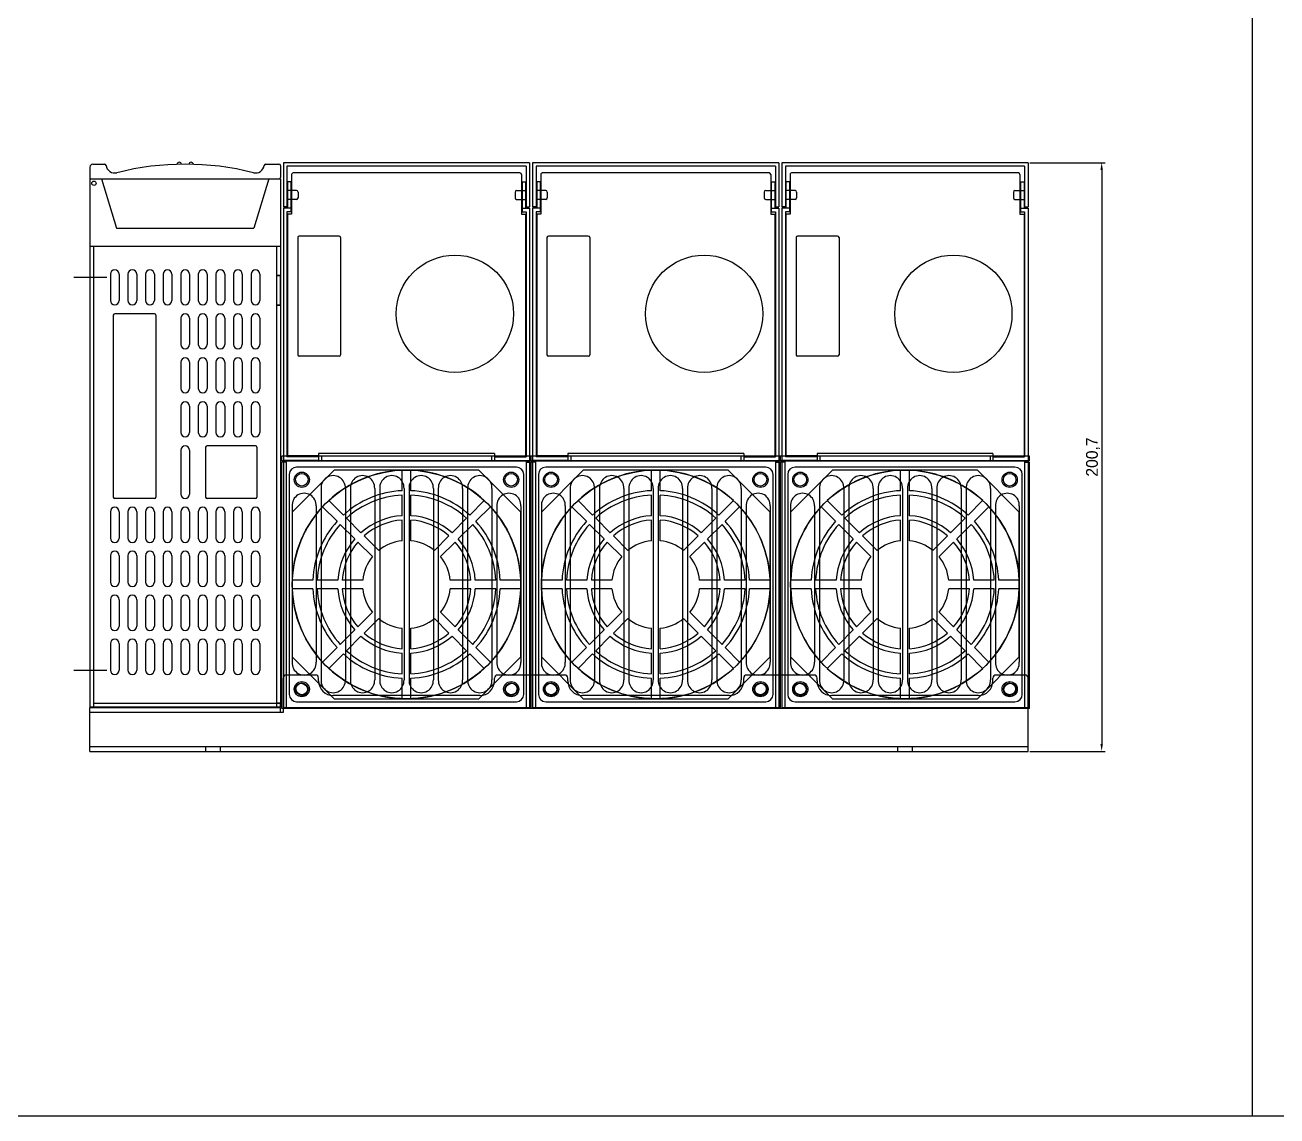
# Model space of a CAD drawing. Header units: millimetres. Extents: x 9994 to 11729, y -2993 to -1712.
# Drawn here: x 10878.4 to 11305.4, y -2993.1 to -2621.2 of the extents above; entities that cross this region are included whole.
import ezdxf

# ---------------------------------------------------------------- set-up
doc = ezdxf.new("R2010")
doc.units = ezdxf.units.MM
for name, color, linetype in [('CASE', 7, 'Continuous'), ('CASE BRACKET', 7, 'Continuous'), ('CASE COVER', 7, 'Continuous'), ('FAN', 7, 'Continuous'), ('PCB BASE', 7, 'Continuous'), ('PCB COVER', 7, 'Continuous'), ('방열판', 7, 'Continuous')]:
    doc.layers.add(name, color=color, linetype=linetype)
doc.dimstyles.get("Standard").update_dxf_attribs({"dimtxt": 4, "dimasz": 2, "dimexe": 0.4, "dimexo": 0.9, "dimgap": 0.9, "dimtad": 1, "dimdsep": 46, "dimtxsty": 'Standard', "dimcen": 0.09, "dimclrd": 6, "dimclre": 6, "dimclrt": 4, "dimadec": 0, "dimazin": 2, "dimtfac": 1, "dimtofl": 0, "dimtmove": 0, "dimatfit": 3, "dimfxl": 1, "dimtolj": 1, "dimtzin": 0, "dimarcsym": 0})

# ---------------------------------------------------------------- blocks, each defined once
blk = doc.blocks.new('*D463')
at = {"color": 6, "lineweight": -2, "transparency": 16777216}
for p, q in [((11221.11, -2668.13), (11246.82, -2668.13)), ((11245.57, -2670.63), (11245.57, -2866.33)), ((11221.11, -2868.83), (11246.82, -2868.83))]:
    blk.add_line(p, q, dxfattribs=at)
at = {"color": 6, "transparency": 16777216}
for points in [[(11245.16, -2670.63), (11245.99, -2670.63), (11245.57, -2668.13)], [(11245.16, -2866.33), (11245.99, -2866.33), (11245.57, -2868.83)]]:
    blk.add_solid(points, dxfattribs=at)
at = {"layer": 'Defpoints', "color": 0, "transparency": 16777216}
for p in [(11220.49, -2668.13), (11220.49, -2868.83), (11245.57, -2868.83)]:
    blk.add_point(p, dxfattribs=at)
at = {"color": 1, "transparency": 16777216, "insert": (11242.62, -2768.48), "char_height": 4, "attachment_point": 5, "rotation": 90}
blk.add_mtext('200,7', dxfattribs=at)

msp = doc.modelspace()

# ---------------------------------------------------------------- linework, layer by layer
for p, q in [((11296.85, -1907.151), (11296.85, -2993.143)), ((9994.37, -2993.143), (11728.716, -2993.143))]:
    msp.add_line(p, q)
at = {"layer": 'CASE'}
for p, q in [((10969.289, -2672.129), (10969.289, -2685.629)), ((11047.189, -2671.629), (10969.789, -2671.629)), ((11047.689, -2672.129), (11047.689, -2685.629)), ((11054.289, -2672.129), (11054.289, -2685.629)), ((11132.189, -2671.629), (11054.789, -2671.629)), ((11132.689, -2672.129), (11132.689, -2685.629)), ((11139.289, -2672.129), (11139.289, -2685.629)), ((11217.189, -2671.629), (11139.789, -2671.629)), ((11217.689, -2672.129), (11217.689, -2685.629)), ((10969.089, -2674.629), (10967.889, -2674.629)), ((10967.889, -2674.629), (10967.889, -2683.629)), ((10969.089, -2674.629), (10969.089, -2684.829)), ((11047.889, -2674.629), (11049.089, -2674.629)), ((11047.889, -2674.629), (11047.889, -2684.829)), ((11049.089, -2674.629), (11049.089, -2683.629)), ((11054.089, -2674.629), (11052.889, -2674.629)), ((11052.889, -2674.629), (11052.889, -2683.629)), ((11054.089, -2674.629), (11054.089, -2684.829)), ((11132.889, -2674.629), (11134.089, -2674.629)), ((11132.889, -2674.629), (11132.889, -2684.829)), ((11134.089, -2674.629), (11134.089, -2683.629)), ((11139.089, -2674.629), (11137.889, -2674.629)), ((11137.889, -2674.629), (11137.889, -2683.629)), ((11139.089, -2674.629), (11139.089, -2684.829)), ((11217.889, -2674.629), (11219.089, -2674.629)), ((11217.889, -2674.629), (11217.889, -2684.829)), ((11219.089, -2674.629), (11219.089, -2683.629)), ((10966.489, -2683.629), (10966.489, -2769.629)), ((10967.889, -2683.629), (10966.489, -2683.629)), ((10967.689, -2684.829), (10967.689, -2768.429)), ((10969.089, -2684.829), (10967.689, -2684.829)), ((10969.089, -2683.629), (10967.889, -2683.629)), ((11047.889, -2683.629), (11049.089, -2683.629)), ((11047.889, -2684.829), (11049.289, -2684.829)), ((11049.089, -2683.629), (11050.489, -2683.629)), ((11049.289, -2684.829), (11049.289, -2768.429)), ((11050.489, -2683.629), (11050.489, -2769.629)), ((11051.489, -2683.629), (11051.489, -2769.629)), ((11052.889, -2683.629), (11051.489, -2683.629)), ((11052.689, -2684.829), (11052.689, -2768.429)), ((11054.089, -2684.829), (11052.689, -2684.829)), ((11054.089, -2683.629), (11052.889, -2683.629)), ((11132.889, -2683.629), (11134.089, -2683.629)), ((11132.889, -2684.829), (11134.289, -2684.829)), ((11134.089, -2683.629), (11135.489, -2683.629)), ((11134.289, -2684.829), (11134.289, -2768.429)), ((11135.489, -2683.629), (11135.489, -2769.629)), ((11136.489, -2683.629), (11136.489, -2769.629)), ((11137.889, -2683.629), (11136.489, -2683.629)), ((11137.689, -2684.829), (11137.689, -2768.429)), ((11139.089, -2684.829), (11137.689, -2684.829)), ((11139.089, -2683.629), (11137.889, -2683.629)), ((11217.889, -2683.629), (11219.089, -2683.629)), ((11217.889, -2684.829), (11219.289, -2684.829)), ((11219.089, -2683.629), (11220.489, -2683.629)), ((11219.289, -2684.829), (11219.289, -2768.429)), ((11220.489, -2683.629), (11220.489, -2769.629)), ((10967.889, -2685.629), (10967.889, -2768.129)), ((10969.289, -2685.629), (10967.889, -2685.629)), ((11047.689, -2685.629), (11049.089, -2685.629)), ((11049.089, -2685.629), (11049.089, -2768.129)), ((11052.889, -2685.629), (11052.889, -2768.129)), ((11054.289, -2685.629), (11052.889, -2685.629)), ((11132.689, -2685.629), (11134.089, -2685.629)), ((11134.089, -2685.629), (11134.089, -2768.129)), ((11137.889, -2685.629), (11137.889, -2768.129)), ((11139.289, -2685.629), (11137.889, -2685.629)), ((11217.689, -2685.629), (11219.089, -2685.629)), ((11219.089, -2685.629), (11219.089, -2768.129)), ((10971.389, -2693.632), (10971.389, -2733.632)), ((10985.389, -2693.132), (10971.889, -2693.132)), ((10985.989, -2693.632), (10985.989, -2733.632)), ((11056.389, -2693.632), (11056.389, -2733.632)), ((11070.389, -2693.132), (11056.889, -2693.132)), ((11070.989, -2693.632), (11070.989, -2733.632)), ((11141.389, -2693.632), (11141.389, -2733.632)), ((11155.389, -2693.132), (11141.889, -2693.132)), ((11155.989, -2693.632), (11155.989, -2733.632)), ((10900.489, -2696.629), (10900.489, -2853.629)), ((10900.489, -2696.629), (10927.489, -2696.629)), ((10901.689, -2696.629), (10901.689, -2853.629)), ((10938.489, -2696.629), (10965.489, -2696.629)), ((10964.189, -2696.629), (10964.189, -2706.629)), ((10964.289, -2706.629), (10964.289, -2696.629)), ((10965.489, -2696.629), (10965.489, -2853.629)), ((10907.486, -2706.127), (10907.486, -2715.127)), ((10910.486, -2706.127), (10910.486, -2715.127)), ((10913.486, -2706.127), (10913.486, -2715.127)), ((10916.486, -2706.127), (10916.486, -2715.127)), ((10919.486, -2706.127), (10919.486, -2715.127)), ((10922.486, -2706.127), (10922.486, -2715.127)), ((10925.486, -2706.127), (10925.486, -2715.127)), ((10928.486, -2706.127), (10928.486, -2715.127)), ((10931.486, -2706.127), (10931.486, -2715.127)), ((10934.486, -2706.127), (10934.486, -2715.127)), ((10937.486, -2706.127), (10937.486, -2715.127)), ((10940.486, -2706.127), (10940.486, -2715.127)), ((10943.486, -2706.127), (10943.486, -2715.127)), ((10946.486, -2706.127), (10946.486, -2715.127)), ((10949.486, -2706.127), (10949.486, -2715.127)), ((10952.486, -2706.127), (10952.486, -2715.127)), ((10955.486, -2706.127), (10955.486, -2715.127)), ((10958.486, -2706.127), (10958.486, -2715.127)), ((10964.189, -2706.629), (10965.389, -2706.629)), ((10964.289, -2706.529), (10965.489, -2706.529)), ((10964.289, -2716.629), (10964.289, -2706.629)), ((10965.389, -2706.629), (10965.389, -2716.629)), ((10894.983, -2707.129), (10906.235, -2707.129)), ((10922.489, -2719.629), (10908.989, -2719.629)), ((10964.189, -2716.629), (10965.389, -2716.629)), ((10964.189, -2716.629), (10964.189, -2853.629)), ((10964.289, -2853.629), (10964.289, -2716.629)), ((10964.289, -2716.729), (10965.489, -2716.729)), ((10908.489, -2720.129), (10908.489, -2782.129)), ((10922.989, -2720.129), (10922.989, -2782.129)), ((10931.486, -2721.127), (10931.486, -2730.127)), ((10934.486, -2721.127), (10934.486, -2730.127)), ((10937.486, -2721.127), (10937.486, -2730.127)), ((10940.486, -2721.127), (10940.486, -2730.127)), ((10943.486, -2721.127), (10943.486, -2730.127)), ((10946.486, -2721.127), (10946.486, -2730.127)), ((10949.486, -2721.127), (10949.486, -2730.127)), ((10952.486, -2721.127), (10952.486, -2730.127)), ((10955.486, -2721.127), (10955.486, -2730.127)), ((10958.486, -2721.127), (10958.486, -2730.127)), ((10931.486, -2736.127), (10931.486, -2745.127)), ((10934.486, -2736.127), (10934.486, -2745.127)), ((10937.486, -2736.127), (10937.486, -2745.127)), ((10940.486, -2736.127), (10940.486, -2745.127)), ((10943.486, -2736.127), (10943.486, -2745.127)), ((10946.486, -2736.127), (10946.486, -2745.127)), ((10949.486, -2736.127), (10949.486, -2745.127)), ((10952.486, -2736.127), (10952.486, -2745.127)), ((10955.486, -2736.127), (10955.486, -2745.127)), ((10958.486, -2736.127), (10958.486, -2745.127)), ((10985.389, -2734.132), (10971.889, -2734.132)), ((11070.389, -2734.132), (11056.889, -2734.132)), ((11155.389, -2734.132), (11141.889, -2734.132)), ((10931.486, -2751.127), (10931.486, -2760.127)), ((10934.486, -2751.127), (10934.486, -2760.127)), ((10937.486, -2751.127), (10937.486, -2760.127)), ((10940.486, -2751.127), (10940.486, -2760.127)), ((10943.486, -2751.127), (10943.486, -2760.127)), ((10946.486, -2751.127), (10946.486, -2760.127)), ((10949.486, -2751.127), (10949.486, -2760.127)), ((10952.486, -2751.127), (10952.486, -2760.127)), ((10955.486, -2751.127), (10955.486, -2760.127)), ((10958.486, -2751.127), (10958.486, -2760.127)), ((10931.486, -2766.127), (10931.486, -2781.129)), ((10934.486, -2766.127), (10934.486, -2781.129)), ((10939.989, -2765.129), (10939.989, -2782.129)), ((10956.989, -2764.629), (10940.489, -2764.629)), ((10957.489, -2765.129), (10957.489, -2782.129)), ((10978.489, -2769.629), (10966.489, -2769.629)), ((10978.489, -2768.429), (10967.689, -2768.429)), ((10978.489, -2768.129), (10967.889, -2768.129)), ((11038.489, -2767.329), (10978.489, -2767.329)), ((10978.489, -2767.329), (10978.489, -2768.129)), ((10978.489, -2768.429), (10978.489, -2769.629)), ((11038.489, -2767.329), (11038.489, -2768.129)), ((11038.489, -2768.129), (11049.089, -2768.129)), ((11038.489, -2768.429), (11049.289, -2768.429)), ((11038.489, -2768.429), (11038.489, -2769.629)), ((11038.489, -2769.629), (11050.489, -2769.629)), ((11063.489, -2769.629), (11051.489, -2769.629)), ((11063.489, -2768.429), (11052.689, -2768.429)), ((11063.489, -2768.129), (11052.889, -2768.129)), ((11123.489, -2767.329), (11063.489, -2767.329)), ((11063.489, -2767.329), (11063.489, -2768.129)), ((11063.489, -2768.429), (11063.489, -2769.629)), ((11123.489, -2767.329), (11123.489, -2768.129)), ((11123.489, -2768.129), (11134.089, -2768.129)), ((11123.489, -2768.429), (11134.289, -2768.429)), ((11123.489, -2768.429), (11123.489, -2769.629)), ((11123.489, -2769.629), (11135.489, -2769.629)), ((11148.489, -2769.629), (11136.489, -2769.629)), ((11148.489, -2768.429), (11137.689, -2768.429)), ((11148.489, -2768.129), (11137.889, -2768.129)), ((11208.489, -2767.329), (11148.489, -2767.329)), ((11148.489, -2767.329), (11148.489, -2768.129)), ((11148.489, -2768.429), (11148.489, -2769.629)), ((11208.489, -2767.329), (11208.489, -2768.129)), ((11208.489, -2768.129), (11219.089, -2768.129)), ((11208.489, -2768.429), (11219.289, -2768.429)), ((11208.489, -2768.429), (11208.489, -2769.629)), ((11208.489, -2769.629), (11220.489, -2769.629)), ((10922.489, -2782.629), (10908.989, -2782.629)), ((10956.989, -2782.629), (10940.489, -2782.629)), ((10907.486, -2787.127), (10907.486, -2796.127)), ((10910.486, -2787.127), (10910.486, -2796.127)), ((10913.486, -2787.127), (10913.486, -2796.127)), ((10916.486, -2787.127), (10916.486, -2796.127)), ((10919.486, -2787.127), (10919.486, -2796.127)), ((10922.486, -2787.127), (10922.486, -2796.127)), ((10925.486, -2787.127), (10925.486, -2796.127)), ((10928.486, -2787.127), (10928.486, -2796.127)), ((10931.486, -2787.127), (10931.486, -2796.127)), ((10934.486, -2787.127), (10934.486, -2796.127)), ((10937.486, -2787.127), (10937.486, -2796.127)), ((10940.486, -2787.127), (10940.486, -2796.127)), ((10943.486, -2787.127), (10943.486, -2796.127)), ((10946.486, -2787.127), (10946.486, -2796.127)), ((10949.486, -2787.127), (10949.486, -2796.127)), ((10952.486, -2787.127), (10952.486, -2796.127)), ((10955.486, -2787.127), (10955.486, -2796.127)), ((10958.486, -2787.127), (10958.486, -2796.127)), ((10907.486, -2802.127), (10907.486, -2811.127)), ((10910.486, -2802.127), (10910.486, -2811.127)), ((10913.486, -2802.127), (10913.486, -2811.127)), ((10916.486, -2802.127), (10916.486, -2811.127)), ((10919.486, -2802.127), (10919.486, -2811.127)), ((10922.486, -2802.127), (10922.486, -2811.127)), ((10925.486, -2802.127), (10925.486, -2811.127)), ((10928.486, -2802.127), (10928.486, -2811.127)), ((10931.486, -2802.127), (10931.486, -2811.127)), ((10934.486, -2802.127), (10934.486, -2811.127)), ((10937.486, -2802.127), (10937.486, -2811.127)), ((10940.486, -2802.127), (10940.486, -2811.127)), ((10943.486, -2802.127), (10943.486, -2811.127)), ((10946.486, -2802.127), (10946.486, -2811.127)), ((10949.486, -2802.127), (10949.486, -2811.127)), ((10952.486, -2802.127), (10952.486, -2811.127)), ((10955.486, -2802.127), (10955.486, -2811.127)), ((10958.486, -2802.127), (10958.486, -2811.127)), ((10907.486, -2817.127), (10907.486, -2826.127)), ((10910.486, -2817.127), (10910.486, -2826.127)), ((10913.486, -2817.127), (10913.486, -2826.127)), ((10916.486, -2817.127), (10916.486, -2826.127)), ((10919.486, -2817.127), (10919.486, -2826.127)), ((10922.486, -2817.127), (10922.486, -2826.127)), ((10925.486, -2817.127), (10925.486, -2826.127)), ((10928.486, -2817.127), (10928.486, -2826.127)), ((10931.486, -2817.127), (10931.486, -2826.127)), ((10934.486, -2817.127), (10934.486, -2826.127)), ((10937.486, -2817.127), (10937.486, -2826.127)), ((10940.486, -2817.127), (10940.486, -2826.127)), ((10943.486, -2817.127), (10943.486, -2826.127)), ((10946.486, -2817.127), (10946.486, -2826.127)), ((10949.486, -2817.127), (10949.486, -2826.127)), ((10952.486, -2817.127), (10952.486, -2826.127)), ((10955.486, -2817.127), (10955.486, -2826.127)), ((10958.486, -2817.127), (10958.486, -2826.127)), ((10907.486, -2832.127), (10907.486, -2841.127)), ((10910.486, -2832.127), (10910.486, -2841.127)), ((10913.486, -2832.127), (10913.486, -2841.127)), ((10916.486, -2832.127), (10916.486, -2841.127)), ((10919.486, -2832.127), (10919.486, -2841.127)), ((10922.486, -2832.127), (10922.486, -2841.127)), ((10925.486, -2832.127), (10925.486, -2841.127)), ((10928.486, -2832.127), (10928.486, -2841.127)), ((10931.486, -2832.127), (10931.486, -2841.127)), ((10934.486, -2832.127), (10934.486, -2841.127)), ((10937.486, -2832.127), (10937.486, -2841.127)), ((10940.486, -2832.127), (10940.486, -2841.127)), ((10943.486, -2832.127), (10943.486, -2841.127)), ((10946.486, -2832.127), (10946.486, -2841.127)), ((10949.486, -2832.127), (10949.486, -2841.127)), ((10952.486, -2832.127), (10952.486, -2841.127)), ((10955.486, -2832.127), (10955.486, -2841.127)), ((10958.486, -2832.127), (10958.486, -2841.127)), ((10894.983, -2841.129), (10906.235, -2841.129)), ((10900.489, -2853.629), (10965.489, -2853.629)), ((10901.689, -2852.429), (10965.389, -2852.429)), ((10964.289, -2852.329), (10965.489, -2852.329)), ((10965.389, -2852.429), (10965.389, -2853.629))]:
    msp.add_line(p, q, dxfattribs=at)
at = {"layer": 'CASE', "color": 5}
for p, q in [((10965.989, -2769.829), (10965.989, -2768.229)), ((11050.989, -2768.229), (10965.989, -2768.229)), ((11050.989, -2769.829), (10965.989, -2769.829)), ((10965.989, -2854.229), (10965.989, -2770.229)), ((10967.589, -2770.229), (10965.989, -2770.229)), ((10967.589, -2854.229), (10967.589, -2769.829)), ((10979.489, -2768.229), (10979.489, -2769.829)), ((11037.489, -2768.229), (11037.489, -2769.829)), ((11049.389, -2854.229), (11049.389, -2769.829)), ((11049.389, -2770.229), (11050.989, -2770.229)), ((11050.989, -2769.829), (11050.989, -2768.229)), ((11050.989, -2769.829), (11050.989, -2768.229)), ((11135.989, -2768.229), (11050.989, -2768.229)), ((11135.989, -2769.829), (11050.989, -2769.829)), ((11050.989, -2854.229), (11050.989, -2770.229)), ((11050.989, -2854.229), (11050.989, -2770.229)), ((11052.589, -2770.229), (11050.989, -2770.229)), ((11052.589, -2854.229), (11052.589, -2769.829)), ((11064.489, -2768.229), (11064.489, -2769.829)), ((11122.489, -2768.229), (11122.489, -2769.829)), ((11134.389, -2854.229), (11134.389, -2769.829)), ((11134.389, -2770.229), (11135.989, -2770.229)), ((11135.989, -2769.829), (11135.989, -2768.229)), ((11135.989, -2769.829), (11135.989, -2768.229)), ((11220.989, -2768.229), (11135.989, -2768.229)), ((11220.989, -2769.829), (11135.989, -2769.829)), ((11135.989, -2854.229), (11135.989, -2770.229)), ((11135.989, -2854.229), (11135.989, -2770.229)), ((11137.589, -2770.229), (11135.989, -2770.229)), ((11137.589, -2854.229), (11137.589, -2769.829)), ((11149.489, -2768.229), (11149.489, -2769.829)), ((11207.489, -2768.229), (11207.489, -2769.829)), ((11219.389, -2854.229), (11219.389, -2769.829)), ((11219.389, -2770.229), (11220.989, -2770.229)), ((11220.989, -2769.829), (11220.989, -2768.229)), ((11220.989, -2854.229), (11220.989, -2770.229)), ((11006.989, -2779.965), (11006.989, -2772.958)), ((11009.989, -2779.965), (11009.989, -2772.958)), ((11091.989, -2779.965), (11091.989, -2772.958)), ((11094.989, -2779.965), (11094.989, -2772.958)), ((11176.989, -2779.965), (11176.989, -2772.958)), ((11179.989, -2779.965), (11179.989, -2772.958)), ((10986.947, -2788.266), (10981.993, -2783.312)), ((11006.989, -2788.477), (11006.989, -2781.466)), ((11009.989, -2788.477), (11009.989, -2781.466)), ((11034.985, -2783.312), (11030.031, -2788.266)), ((11071.947, -2788.266), (11066.993, -2783.312)), ((11091.989, -2788.477), (11091.989, -2781.466)), ((11094.989, -2788.477), (11094.989, -2781.466)), ((11119.985, -2783.312), (11115.031, -2788.266)), ((11156.947, -2788.266), (11151.993, -2783.312)), ((11176.989, -2788.477), (11176.989, -2781.466)), ((11179.989, -2788.477), (11179.989, -2781.466)), ((11204.985, -2783.312), (11200.031, -2788.266)), ((10984.826, -2790.388), (10979.871, -2785.433)), ((11037.106, -2785.433), (11032.152, -2790.388)), ((11069.826, -2790.388), (11064.871, -2785.433)), ((11122.106, -2785.433), (11117.152, -2790.388)), ((11154.826, -2790.388), (11149.871, -2785.433)), ((11207.106, -2785.433), (11202.152, -2790.388)), ((10990.845, -2796.407), (10985.887, -2791.45)), ((10992.966, -2794.286), (10988.009, -2789.328)), ((11006.989, -2797.005), (11006.989, -2789.981)), ((11009.989, -2797.005), (11009.989, -2789.981)), ((11028.969, -2789.328), (11024.011, -2794.286)), ((11031.09, -2791.45), (11026.133, -2796.407)), ((11075.845, -2796.407), (11070.887, -2791.45)), ((11077.966, -2794.286), (11073.009, -2789.328)), ((11091.989, -2797.005), (11091.989, -2789.981)), ((11094.989, -2797.005), (11094.989, -2789.981)), ((11113.969, -2789.328), (11109.011, -2794.286)), ((11116.09, -2791.45), (11111.133, -2796.407)), ((11160.845, -2796.407), (11155.887, -2791.45)), ((11162.966, -2794.286), (11158.009, -2789.328)), ((11176.989, -2797.005), (11176.989, -2789.981)), ((11179.989, -2797.005), (11179.989, -2789.981)), ((11198.969, -2789.328), (11194.011, -2794.286)), ((11201.09, -2791.45), (11196.133, -2796.407)), ((10998.996, -2800.315), (10994.029, -2795.349)), ((11022.948, -2795.349), (11017.982, -2800.315)), ((11083.996, -2800.315), (11079.029, -2795.349)), ((11107.948, -2795.349), (11102.982, -2800.315)), ((11168.996, -2800.315), (11164.029, -2795.349)), ((11192.948, -2795.349), (11187.982, -2800.315)), ((10996.875, -2802.437), (10991.908, -2797.47)), ((11025.07, -2797.47), (11020.103, -2802.437)), ((11081.875, -2802.437), (11076.908, -2797.47)), ((11110.07, -2797.47), (11105.103, -2802.437)), ((11166.875, -2802.437), (11161.908, -2797.47)), ((11195.07, -2797.47), (11190.103, -2802.437)), ((10976.524, -2810.43), (10969.518, -2810.43)), ((10976.524, -2813.43), (10969.518, -2813.43)), ((10985.037, -2810.43), (10978.026, -2810.43)), ((10985.037, -2813.43), (10978.026, -2813.43)), ((10993.564, -2810.43), (10986.54, -2810.43)), ((10993.564, -2813.43), (10986.54, -2813.43)), ((11030.438, -2810.43), (11023.414, -2810.43)), ((11030.438, -2813.43), (11023.414, -2813.43)), ((11038.952, -2810.43), (11031.941, -2810.43)), ((11038.952, -2813.43), (11031.941, -2813.43)), ((11047.46, -2810.43), (11040.454, -2810.43)), ((11047.46, -2813.43), (11040.454, -2813.43)), ((11061.524, -2810.43), (11054.518, -2810.43)), ((11061.524, -2813.43), (11054.518, -2813.43)), ((11070.037, -2810.43), (11063.026, -2810.43)), ((11070.037, -2813.43), (11063.026, -2813.43)), ((11078.564, -2810.43), (11071.54, -2810.43)), ((11078.564, -2813.43), (11071.54, -2813.43)), ((11115.438, -2810.43), (11108.414, -2810.43)), ((11115.438, -2813.43), (11108.414, -2813.43)), ((11123.952, -2810.43), (11116.941, -2810.43)), ((11123.952, -2813.43), (11116.941, -2813.43)), ((11132.46, -2810.43), (11125.454, -2810.43)), ((11132.46, -2813.43), (11125.454, -2813.43)), ((11146.524, -2810.43), (11139.518, -2810.43)), ((11146.524, -2813.43), (11139.518, -2813.43)), ((11155.037, -2810.43), (11148.026, -2810.43)), ((11155.037, -2813.43), (11148.026, -2813.43)), ((11163.564, -2810.43), (11156.54, -2810.43)), ((11163.564, -2813.43), (11156.54, -2813.43)), ((11200.438, -2810.43), (11193.414, -2810.43)), ((11200.438, -2813.43), (11193.414, -2813.43)), ((11208.952, -2810.43), (11201.941, -2810.43)), ((11208.952, -2813.43), (11201.941, -2813.43)), ((11217.46, -2810.43), (11210.454, -2810.43)), ((11217.46, -2813.43), (11210.454, -2813.43)), ((10996.875, -2821.422), (10991.908, -2826.389)), ((11025.07, -2826.389), (11020.103, -2821.422)), ((11081.875, -2821.422), (11076.908, -2826.389)), ((11110.07, -2826.389), (11105.103, -2821.422)), ((11166.875, -2821.422), (11161.908, -2826.389)), ((11195.07, -2826.389), (11190.103, -2821.422)), ((10998.996, -2823.544), (10994.029, -2828.51)), ((11022.948, -2828.51), (11017.982, -2823.544)), ((11083.996, -2823.544), (11079.029, -2828.51)), ((11107.948, -2828.51), (11102.982, -2823.544)), ((11168.996, -2823.544), (11164.029, -2828.51)), ((11192.948, -2828.51), (11187.982, -2823.544)), ((10990.845, -2827.452), (10985.887, -2832.41)), ((10992.966, -2829.573), (10988.009, -2834.531)), ((11006.989, -2833.878), (11006.989, -2826.854)), ((11009.989, -2833.878), (11009.989, -2826.854)), ((11028.969, -2834.531), (11024.011, -2829.573)), ((11031.09, -2832.41), (11026.133, -2827.452)), ((11075.845, -2827.452), (11070.887, -2832.41)), ((11077.966, -2829.573), (11073.009, -2834.531)), ((11091.989, -2833.878), (11091.989, -2826.854)), ((11094.989, -2833.878), (11094.989, -2826.854)), ((11113.969, -2834.531), (11109.011, -2829.573)), ((11116.09, -2832.41), (11111.133, -2827.452)), ((11160.845, -2827.452), (11155.887, -2832.41)), ((11162.966, -2829.573), (11158.009, -2834.531)), ((11176.989, -2833.878), (11176.989, -2826.854)), ((11179.989, -2833.878), (11179.989, -2826.854)), ((11198.969, -2834.531), (11194.011, -2829.573)), ((11201.09, -2832.41), (11196.133, -2827.452)), ((10984.826, -2833.471), (10979.871, -2838.426)), ((11037.106, -2838.426), (11032.152, -2833.471)), ((11069.826, -2833.471), (11064.871, -2838.426)), ((11122.106, -2838.426), (11117.152, -2833.471)), ((11154.826, -2833.471), (11149.871, -2838.426)), ((11207.106, -2838.426), (11202.152, -2833.471)), ((10986.947, -2835.593), (10981.993, -2840.547)), ((11006.989, -2842.393), (11006.989, -2835.382)), ((11009.989, -2842.393), (11009.989, -2835.382)), ((11034.985, -2840.547), (11030.031, -2835.593)), ((11071.947, -2835.593), (11066.993, -2840.547)), ((11091.989, -2842.393), (11091.989, -2835.382)), ((11094.989, -2842.393), (11094.989, -2835.382)), ((11119.985, -2840.547), (11115.031, -2835.593)), ((11156.947, -2835.593), (11151.993, -2840.547)), ((11176.989, -2842.393), (11176.989, -2835.382)), ((11179.989, -2842.393), (11179.989, -2835.382)), ((11204.985, -2840.547), (11200.031, -2835.593)), ((11006.989, -2850.901), (11006.989, -2843.894)), ((11009.989, -2850.901), (11009.989, -2843.894)), ((11091.989, -2850.901), (11091.989, -2843.894)), ((11094.989, -2850.901), (11094.989, -2843.894)), ((11176.989, -2850.901), (11176.989, -2843.894)), ((11179.989, -2850.901), (11179.989, -2843.894)), ((11050.989, -2854.229), (10965.989, -2854.229)), ((11135.989, -2854.229), (11050.989, -2854.229)), ((11220.989, -2854.229), (11135.989, -2854.229))]:
    msp.add_line(p, q, dxfattribs=at)
at = {"layer": 'CASE'}
for centre in [(11024.989, -2719.629), (11109.989, -2719.629), (11194.989, -2719.629)]:
    msp.add_circle(centre, 20, dxfattribs=at)
at = {"layer": 'CASE', "color": 5}
for centre in [(10972.789, -2776.229), (11044.189, -2776.229), (11057.789, -2776.229), (11129.189, -2776.229), (11142.789, -2776.229), (11214.189, -2776.229), (10972.789, -2847.629), (11044.189, -2847.629), (11057.789, -2847.629), (11129.189, -2847.629), (11142.789, -2847.629), (11214.189, -2847.629)]:
    msp.add_circle(centre, 2.6, dxfattribs=at)
at = {"layer": 'CASE'}
for centre, radius, start, end in [((10969.789, -2672.129), 0.5, 89.99994, 180), ((11047.189, -2672.129), 0.5, 0, 89.99994), ((11054.789, -2672.129), 0.5, 89.99994, 180), ((11132.189, -2672.129), 0.5, 0, 89.99994), ((11139.789, -2672.129), 0.5, 89.99994, 180), ((11217.189, -2672.129), 0.5, 0, 89.99994), ((10971.889, -2693.632), 0.5, 90, 180), ((10985.489, -2693.632), 0.5, 0, 90), ((11056.889, -2693.632), 0.5, 90, 180), ((11070.489, -2693.632), 0.5, 0, 90), ((11141.889, -2693.632), 0.5, 90, 180), ((11155.489, -2693.632), 0.5, 0, 90), ((10908.986, -2706.127), 1.5, 0, 180), ((10914.986, -2706.127), 1.5, 0, 180), ((10920.986, -2706.127), 1.5, 0, 180), ((10926.986, -2706.127), 1.5, 0, 180), ((10932.986, -2706.127), 1.5, 0, 180), ((10938.986, -2706.127), 1.5, 0, 180), ((10944.986, -2706.127), 1.5, 0, 180), ((10950.986, -2706.127), 1.5, 0, 180), ((10956.986, -2706.127), 1.5, 0, 180), ((10908.986, -2715.127), 1.5, 180, 0), ((10914.986, -2715.127), 1.5, 180, 0), ((10920.986, -2715.127), 1.5, 180, 0), ((10926.986, -2715.127), 1.5, 180, 0), ((10932.986, -2715.127), 1.5, 180, 0), ((10938.986, -2715.127), 1.5, 180, 0), ((10944.986, -2715.127), 1.5, 180, 0), ((10950.986, -2715.127), 1.5, 180, 0), ((10956.986, -2715.127), 1.5, 180, 0), ((10908.989, -2720.129), 0.5, 90, 180), ((10922.489, -2720.129), 0.5, 0, 90), ((10932.986, -2721.127), 1.5, 0, 180), ((10938.986, -2721.127), 1.5, 0, 180), ((10944.986, -2721.127), 1.5, 0, 180), ((10950.986, -2721.127), 1.5, 0, 180), ((10956.986, -2721.127), 1.5, 0, 180), ((10932.986, -2730.127), 1.5, 180, 0), ((10938.986, -2730.127), 1.5, 180, 0), ((10944.986, -2730.127), 1.5, 180, 0), ((10950.986, -2730.127), 1.5, 180, 0), ((10956.986, -2730.127), 1.5, 180, 0), ((10932.986, -2736.127), 1.5, 0, 180), ((10938.986, -2736.127), 1.5, 0, 180), ((10944.986, -2736.127), 1.5, 0, 180), ((10950.986, -2736.127), 1.5, 0, 180), ((10956.986, -2736.127), 1.5, 0, 180), ((10971.889, -2733.632), 0.5, 180, 270), ((10985.489, -2733.632), 0.5, 270, 0), ((11056.889, -2733.632), 0.5, 180, 270), ((11070.489, -2733.632), 0.5, 270, 0), ((11141.889, -2733.632), 0.5, 180, 270), ((11155.489, -2733.632), 0.5, 270, 0), ((10932.986, -2745.127), 1.5, 180, 0), ((10938.986, -2745.127), 1.5, 180, 0), ((10944.986, -2745.127), 1.5, 180, 0), ((10950.986, -2745.127), 1.5, 180, 0), ((10956.986, -2745.127), 1.5, 180, 0), ((10932.986, -2751.127), 1.5, 0, 180), ((10938.986, -2751.127), 1.5, 0, 180), ((10944.986, -2751.127), 1.5, 0, 180), ((10950.986, -2751.127), 1.5, 0, 180), ((10956.986, -2751.127), 1.5, 0, 180), ((10932.986, -2760.127), 1.5, 180, 0), ((10938.986, -2760.127), 1.5, 180, 0), ((10944.986, -2760.127), 1.5, 180, 0), ((10950.986, -2760.127), 1.5, 180, 0), ((10956.986, -2760.127), 1.5, 180, 0), ((10932.986, -2766.127), 1.5, 0, 180), ((10940.489, -2765.129), 0.5, 90, 180), ((10956.989, -2765.129), 0.5, 0, 90), ((10908.989, -2782.129), 0.5, 180, 270), ((10922.489, -2782.129), 0.5, 270, 0), ((10932.986, -2781.129), 1.5, 180, 0), ((10940.489, -2782.129), 0.5, 180, 270), ((10956.989, -2782.129), 0.5, 270, 0), ((10908.986, -2787.127), 1.5, 0, 180), ((10914.986, -2787.127), 1.5, 0, 180), ((10920.986, -2787.127), 1.5, 0, 180), ((10926.986, -2787.127), 1.5, 0, 180), ((10932.986, -2787.127), 1.5, 0, 180), ((10938.986, -2787.127), 1.5, 0, 180), ((10944.986, -2787.127), 1.5, 0, 180), ((10950.986, -2787.127), 1.5, 0, 180), ((10956.986, -2787.127), 1.5, 0, 180), ((10908.986, -2796.127), 1.5, 180, 0), ((10914.986, -2796.127), 1.5, 180, 0), ((10920.986, -2796.127), 1.5, 180, 0), ((10926.986, -2796.127), 1.5, 180, 0), ((10932.986, -2796.127), 1.5, 180, 0), ((10938.986, -2796.127), 1.5, 180, 0), ((10944.986, -2796.127), 1.5, 180, 0), ((10950.986, -2796.127), 1.5, 180, 0), ((10956.986, -2796.127), 1.5, 180, 0), ((10908.986, -2802.127), 1.5, 0, 180), ((10914.986, -2802.127), 1.5, 0, 180), ((10920.986, -2802.127), 1.5, 0, 180), ((10926.986, -2802.127), 1.5, 0, 180), ((10932.986, -2802.127), 1.5, 0, 180), ((10938.986, -2802.127), 1.5, 0, 180), ((10944.986, -2802.127), 1.5, 0, 180), ((10950.986, -2802.127), 1.5, 0, 180), ((10956.986, -2802.127), 1.5, 0, 180), ((10908.986, -2811.127), 1.5, 180, 0), ((10914.986, -2811.127), 1.5, 180, 0), ((10920.986, -2811.127), 1.5, 180, 0), ((10926.986, -2811.127), 1.5, 180, 0), ((10932.986, -2811.127), 1.5, 180, 0), ((10938.986, -2811.127), 1.5, 180, 0), ((10944.986, -2811.127), 1.5, 180, 0), ((10950.986, -2811.127), 1.5, 180, 0), ((10956.986, -2811.127), 1.5, 180, 0), ((10908.986, -2817.127), 1.5, 0, 180), ((10914.986, -2817.127), 1.5, 0, 180), ((10920.986, -2817.127), 1.5, 0, 180), ((10926.986, -2817.127), 1.5, 0, 180), ((10932.986, -2817.127), 1.5, 0, 180), ((10938.986, -2817.127), 1.5, 0, 180), ((10944.986, -2817.127), 1.5, 0, 180), ((10950.986, -2817.127), 1.5, 0, 180), ((10956.986, -2817.127), 1.5, 0, 180), ((10908.986, -2826.127), 1.5, 180, 0), ((10914.986, -2826.127), 1.5, 180, 0), ((10920.986, -2826.127), 1.5, 180, 0), ((10926.986, -2826.127), 1.5, 180, 0), ((10932.986, -2826.127), 1.5, 180, 0), ((10938.986, -2826.127), 1.5, 180, 0), ((10944.986, -2826.127), 1.5, 180, 0), ((10950.986, -2826.127), 1.5, 180, 0), ((10956.986, -2826.127), 1.5, 180, 0), ((10908.986, -2832.127), 1.5, 0, 180), ((10914.986, -2832.127), 1.5, 0, 180), ((10920.986, -2832.127), 1.5, 0, 180), ((10926.986, -2832.127), 1.5, 0, 180), ((10932.986, -2832.127), 1.5, 0, 180), ((10938.986, -2832.127), 1.5, 0, 180), ((10944.986, -2832.127), 1.5, 0, 180), ((10950.986, -2832.127), 1.5, 0, 180), ((10956.986, -2832.127), 1.5, 0, 180), ((10908.986, -2841.127), 1.5, 180, 0), ((10914.986, -2841.127), 1.5, 180, 0), ((10920.986, -2841.127), 1.5, 180, 0), ((10926.986, -2841.127), 1.5, 180, 0), ((10932.986, -2841.127), 1.5, 180, 0), ((10938.986, -2841.127), 1.5, 180, 0), ((10944.986, -2841.127), 1.5, 180, 0), ((10950.986, -2841.127), 1.5, 180, 0), ((10956.986, -2841.127), 1.5, 180, 0)]:
    msp.add_arc(centre, radius, start, end, dxfattribs=at)
at = {"layer": 'CASE', "color": 5}
for centre, radius, start, end in [((11008.489, -2811.93), 39, 92.20423, 132.79577), ((11008.489, -2811.93), 39, 47.20423, 87.79577), ((11093.489, -2811.93), 39, 92.20423, 132.79577), ((11093.489, -2811.93), 39, 47.20423, 87.79577), ((11178.489, -2811.93), 39, 92.20423, 132.79577), ((11178.489, -2811.93), 39, 47.20423, 87.79577), ((11008.489, -2811.93), 32, 92.68672, 132.31328), ((11008.489, -2811.93), 30.5, 92.81896, 132.18104), ((11008.489, -2811.93), 32, 47.68672, 87.31328), ((11008.489, -2811.93), 30.5, 47.81896, 87.18104), ((11093.489, -2811.93), 32, 92.68672, 132.31328), ((11093.489, -2811.93), 30.5, 92.81896, 132.18104), ((11093.489, -2811.93), 32, 47.68672, 87.31328), ((11093.489, -2811.93), 30.5, 47.81896, 87.18104), ((11178.489, -2811.93), 32, 92.68672, 132.31328), ((11178.489, -2811.93), 30.5, 92.81896, 132.18104), ((11178.489, -2811.93), 32, 47.68672, 87.31328), ((11178.489, -2811.93), 30.5, 47.81896, 87.18104), ((11008.489, -2811.93), 39, 137.20423, 177.79577), ((11008.489, -2811.93), 39, 2.20423, 42.79577), ((11093.489, -2811.93), 39, 137.20423, 177.79577), ((11093.489, -2811.93), 39, 2.20423, 42.79577), ((11178.489, -2811.93), 39, 137.20423, 177.79577), ((11178.489, -2811.93), 39, 2.20423, 42.79577), ((11008.489, -2811.93), 32, 137.68672, 177.31328), ((11008.489, -2811.93), 30.5, 137.81896, 177.18104), ((11008.489, -2811.93), 23.5, 93.65967, 131.34033), ((11008.489, -2811.93), 22, 93.90956, 131.09044), ((11008.489, -2811.93), 23.5, 48.65967, 86.34033), ((11008.489, -2811.93), 22, 48.90956, 86.09044), ((11008.489, -2811.93), 30.5, 2.81896, 42.18104), ((11008.489, -2811.93), 32, 2.68672, 42.31328), ((11093.489, -2811.93), 32, 137.68672, 177.31328), ((11093.489, -2811.93), 30.5, 137.81896, 177.18104), ((11093.489, -2811.93), 23.5, 93.65967, 131.34033), ((11093.489, -2811.93), 22, 93.90956, 131.09044), ((11093.489, -2811.93), 23.5, 48.65967, 86.34033), ((11093.489, -2811.93), 22, 48.90956, 86.09044), ((11093.489, -2811.93), 30.5, 2.81896, 42.18104), ((11093.489, -2811.93), 32, 2.68672, 42.31328), ((11178.489, -2811.93), 32, 137.68672, 177.31328), ((11178.489, -2811.93), 30.5, 137.81896, 177.18104), ((11178.489, -2811.93), 23.5, 93.65967, 131.34033), ((11178.489, -2811.93), 22, 93.90956, 131.09044), ((11178.489, -2811.93), 23.5, 48.65967, 86.34033), ((11178.489, -2811.93), 22, 48.90956, 86.09044), ((11178.489, -2811.93), 30.5, 2.81896, 42.18104), ((11178.489, -2811.93), 32, 2.68672, 42.31328), ((11008.489, -2811.93), 23.5, 138.65967, 176.34033), ((11008.489, -2811.93), 23.5, 3.65967, 41.34033), ((11093.489, -2811.93), 23.5, 138.65967, 176.34033), ((11093.489, -2811.93), 23.5, 3.65967, 41.34033), ((11178.489, -2811.93), 23.5, 138.65967, 176.34033), ((11178.489, -2811.93), 23.5, 3.65967, 41.34033), ((11008.489, -2811.93), 22, 138.90956, 176.09044), ((11008.489, -2811.93), 15, 95.73917, 129.26083), ((11008.489, -2811.93), 15, 50.73917, 84.26083), ((11008.489, -2811.93), 22, 3.90956, 41.09044), ((11093.489, -2811.93), 22, 138.90956, 176.09044), ((11093.489, -2811.93), 15, 95.73917, 129.26083), ((11093.489, -2811.93), 15, 50.73917, 84.26083), ((11093.489, -2811.93), 22, 3.90956, 41.09044), ((11178.489, -2811.93), 22, 138.90956, 176.09044), ((11178.489, -2811.93), 15, 95.73917, 129.26083), ((11178.489, -2811.93), 15, 50.73917, 84.26083), ((11178.489, -2811.93), 22, 3.90956, 41.09044), ((11008.489, -2811.93), 15, 140.73917, 174.26083), ((11008.489, -2811.93), 15, 5.73917, 39.26083), ((11093.489, -2811.93), 15, 140.73917, 174.26083), ((11093.489, -2811.93), 15, 5.73917, 39.26083), ((11178.489, -2811.93), 15, 140.73917, 174.26083), ((11178.489, -2811.93), 15, 5.73917, 39.26083), ((11008.489, -2811.93), 39, 182.20423, 222.79577), ((11008.489, -2811.93), 32, 182.68672, 222.31328), ((11008.489, -2811.93), 30.5, 182.81896, 222.18104), ((11008.489, -2811.93), 23.5, 183.65967, 221.34033), ((11008.489, -2811.93), 22, 183.90956, 221.09044), ((11008.489, -2811.93), 15, 185.73917, 219.26083), ((11008.489, -2811.93), 15, 320.73917, 354.26083), ((11008.489, -2811.93), 22, 318.90956, 356.09044), ((11008.489, -2811.93), 23.5, 318.65967, 356.34033), ((11008.489, -2811.93), 30.5, 317.81896, 357.18104), ((11008.489, -2811.93), 32, 317.68672, 357.31328), ((11008.489, -2811.93), 39, 317.20423, 357.79577), ((11093.489, -2811.93), 39, 182.20423, 222.79577), ((11093.489, -2811.93), 32, 182.68672, 222.31328), ((11093.489, -2811.93), 30.5, 182.81896, 222.18104), ((11093.489, -2811.93), 23.5, 183.65967, 221.34033), ((11093.489, -2811.93), 22, 183.90956, 221.09044), ((11093.489, -2811.93), 15, 185.73917, 219.26083), ((11093.489, -2811.93), 15, 320.73917, 354.26083), ((11093.489, -2811.93), 22, 318.90956, 356.09044), ((11093.489, -2811.93), 23.5, 318.65967, 356.34033), ((11093.489, -2811.93), 30.5, 317.81896, 357.18104), ((11093.489, -2811.93), 32, 317.68672, 357.31328), ((11093.489, -2811.93), 39, 317.20423, 357.79577), ((11178.489, -2811.93), 39, 182.20423, 222.79577), ((11178.489, -2811.93), 32, 182.68672, 222.31328), ((11178.489, -2811.93), 30.5, 182.81896, 222.18104), ((11178.489, -2811.93), 23.5, 183.65967, 221.34033), ((11178.489, -2811.93), 22, 183.90956, 221.09044), ((11178.489, -2811.93), 15, 185.73917, 219.26083), ((11178.489, -2811.93), 15, 320.73917, 354.26083), ((11178.489, -2811.93), 22, 318.90956, 356.09044), ((11178.489, -2811.93), 23.5, 318.65967, 356.34033), ((11178.489, -2811.93), 30.5, 317.81896, 357.18104), ((11178.489, -2811.93), 32, 317.68672, 357.31328), ((11178.489, -2811.93), 39, 317.20423, 357.79577), ((11008.489, -2811.93), 15, 230.73917, 264.26083), ((11008.489, -2811.93), 15, 275.73917, 309.26083), ((11093.489, -2811.93), 15, 230.73917, 264.26083), ((11093.489, -2811.93), 15, 275.73917, 309.26083), ((11178.489, -2811.93), 15, 230.73917, 264.26083), ((11178.489, -2811.93), 15, 275.73917, 309.26083), ((11008.489, -2811.93), 23.5, 228.65967, 266.34033), ((11008.489, -2811.93), 22, 228.90956, 266.09044), ((11008.489, -2811.93), 22, 273.90956, 311.09044), ((11008.489, -2811.93), 23.5, 273.65967, 311.34033), ((11093.489, -2811.93), 23.5, 228.65967, 266.34033), ((11093.489, -2811.93), 22, 228.90956, 266.09044), ((11093.489, -2811.93), 22, 273.90956, 311.09044), ((11093.489, -2811.93), 23.5, 273.65967, 311.34033), ((11178.489, -2811.93), 23.5, 228.65967, 266.34033), ((11178.489, -2811.93), 22, 228.90956, 266.09044), ((11178.489, -2811.93), 22, 273.90956, 311.09044), ((11178.489, -2811.93), 23.5, 273.65967, 311.34033), ((11008.489, -2811.93), 30.5, 227.81896, 267.18104), ((11008.489, -2811.93), 30.5, 272.81896, 312.18104), ((11093.489, -2811.93), 30.5, 227.81896, 267.18104), ((11093.489, -2811.93), 30.5, 272.81896, 312.18104), ((11178.489, -2811.93), 30.5, 227.81896, 267.18104), ((11178.489, -2811.93), 30.5, 272.81896, 312.18104), ((11008.489, -2811.93), 32, 227.68672, 267.31328), ((11008.489, -2811.93), 32, 272.68672, 312.31328), ((11093.489, -2811.93), 32, 227.68672, 267.31328), ((11093.489, -2811.93), 32, 272.68672, 312.31328), ((11178.489, -2811.93), 32, 227.68672, 267.31328), ((11178.489, -2811.93), 32, 272.68672, 312.31328), ((11008.489, -2811.93), 39, 227.20423, 267.79577), ((11008.489, -2811.93), 39, 272.20423, 312.79577), ((11093.489, -2811.93), 39, 227.20423, 267.79577), ((11093.489, -2811.93), 39, 272.20423, 312.79577), ((11178.489, -2811.93), 39, 227.20423, 267.79577), ((11178.489, -2811.93), 39, 272.20423, 312.79577)]:
    msp.add_arc(centre, radius, start, end, dxfattribs=at)
at = {"layer": 'CASE BRACKET', "color": 2}
for p, q in [((10977.489, -2842.828), (10967.489, -2842.828)), ((11062.489, -2842.828), (11039.489, -2842.828)), ((11147.489, -2842.828), (11124.489, -2842.828)), ((11219.489, -2842.828), (11209.489, -2842.828)), ((10966.489, -2855.429), (10966.489, -2843.828)), ((10978.489, -2844.828), (10978.489, -2843.828)), ((11038.489, -2844.828), (11038.489, -2843.828)), ((11063.489, -2844.828), (11063.489, -2843.828)), ((11123.489, -2844.828), (11123.489, -2843.828)), ((11148.489, -2844.828), (11148.489, -2843.828)), ((11208.489, -2844.828), (11208.489, -2843.828)), ((11220.489, -2868.829), (11220.489, -2843.828)), ((11033.489, -2849.828), (10983.489, -2849.828)), ((11118.489, -2849.828), (11068.489, -2849.828)), ((11203.489, -2849.828), (11153.489, -2849.828)), ((10900.489, -2853.829), (10965.489, -2853.829)), ((10900.489, -2868.829), (10900.489, -2853.829)), ((10900.489, -2855.429), (10966.489, -2855.429)), ((10965.489, -2855.429), (10965.489, -2853.829)), ((10900.489, -2867.229), (11220.489, -2867.229)), ((10900.489, -2868.829), (11220.489, -2868.829)), ((10939.989, -2867.229), (10939.989, -2868.829)), ((10944.989, -2867.229), (10944.989, -2868.829)), ((11175.989, -2867.229), (11175.989, -2868.829)), ((11180.989, -2867.229), (11180.989, -2868.829))]:
    msp.add_line(p, q, dxfattribs=at)
for centre in [(10972.489, -2847.828), (11044.489, -2847.828), (11057.489, -2847.828), (11129.489, -2847.828), (11142.489, -2847.828), (11214.489, -2847.828)]:
    msp.add_circle(centre, 2.25, dxfattribs=at)
for centre, radius, start, end in [((10967.489, -2843.828), 1, 90, 180), ((10977.489, -2843.828), 1, 0, 90), ((11039.489, -2843.828), 1, 90, 180), ((11062.489, -2843.828), 1, 0, 90), ((11124.489, -2843.828), 1, 90, 180), ((11147.489, -2843.828), 1, 0, 90), ((11209.489, -2843.828), 1, 90, 180), ((11219.489, -2843.828), 1, 0, 90), ((10983.489, -2844.828), 5, 180, 270), ((11033.489, -2844.828), 5, 270, 0), ((11068.489, -2844.828), 5, 180, 270), ((11118.489, -2844.828), 5, 270, 0), ((11153.489, -2844.828), 5, 180, 270), ((11203.489, -2844.828), 5, 270, 0)]:
    msp.add_arc(centre, radius, start, end, dxfattribs=at)
at = {"layer": 'CASE COVER'}
for p, q in [((11050.489, -2668.129), (10966.489, -2668.129)), ((10966.489, -2668.129), (10966.489, -2683.129)), ((11050.489, -2668.129), (11050.489, -2683.129)), ((11135.489, -2668.129), (11051.489, -2668.129)), ((11051.489, -2668.129), (11051.489, -2683.129)), ((11135.489, -2668.129), (11135.489, -2683.129)), ((11220.489, -2668.129), (11136.489, -2668.129)), ((11136.489, -2668.129), (11136.489, -2683.129)), ((11220.489, -2668.129), (11220.489, -2683.129)), ((11049.289, -2669.329), (10967.689, -2669.329)), ((10967.689, -2669.329), (10967.689, -2683.129)), ((11049.289, -2669.329), (11049.289, -2683.129)), ((11134.289, -2669.329), (11052.689, -2669.329)), ((11052.689, -2669.329), (11052.689, -2683.129)), ((11134.289, -2669.329), (11134.289, -2683.129)), ((11219.289, -2669.329), (11137.689, -2669.329)), ((11137.689, -2669.329), (11137.689, -2683.129)), ((11219.289, -2669.329), (11219.289, -2683.129)), ((10970.989, -2677.629), (10967.689, -2677.629)), ((10970.989, -2680.629), (10967.689, -2680.629)), ((10971.489, -2678.129), (10971.489, -2680.129)), ((11045.489, -2678.129), (11045.489, -2680.129)), ((11045.989, -2677.629), (11049.289, -2677.629)), ((11045.989, -2680.629), (11049.289, -2680.629)), ((11055.989, -2677.629), (11052.689, -2677.629)), ((11055.989, -2680.629), (11052.689, -2680.629)), ((11056.489, -2678.129), (11056.489, -2680.129)), ((11130.489, -2678.129), (11130.489, -2680.129)), ((11130.989, -2677.629), (11134.289, -2677.629)), ((11130.989, -2680.629), (11134.289, -2680.629)), ((11140.989, -2677.629), (11137.689, -2677.629)), ((11140.989, -2680.629), (11137.689, -2680.629)), ((11141.489, -2678.129), (11141.489, -2680.129)), ((11215.489, -2678.129), (11215.489, -2680.129)), ((11215.989, -2677.629), (11219.289, -2677.629)), ((11215.989, -2680.629), (11219.289, -2680.629)), ((10967.689, -2683.129), (10966.489, -2683.129)), ((11049.289, -2683.129), (11050.489, -2683.129)), ((11052.689, -2683.129), (11051.489, -2683.129)), ((11134.289, -2683.129), (11135.489, -2683.129)), ((11137.689, -2683.129), (11136.489, -2683.129)), ((11219.289, -2683.129), (11220.489, -2683.129))]:
    msp.add_line(p, q, dxfattribs=at)
for centre, start, end in [((10970.989, -2678.129), 0, 90), ((10970.989, -2680.129), 270, 360), ((11045.989, -2678.129), 90, 180), ((11045.989, -2680.129), 180, 270), ((11055.989, -2678.129), 0, 90), ((11055.989, -2680.129), 270, 360), ((11130.989, -2678.129), 90, 180), ((11130.989, -2680.129), 180, 270), ((11140.989, -2678.129), 0, 90), ((11140.989, -2680.129), 270, 360), ((11215.989, -2678.129), 90, 180), ((11215.989, -2680.129), 180, 270)]:
    msp.add_arc(centre, 0.5, start, end, dxfattribs=at)
at = {"layer": 'FAN', "color": 5, "linetype": 'Continuous'}
for p, q in [((10968.489, -2774.431), (10968.489, -2849.429)), ((11045.989, -2771.931), (10970.989, -2771.931)), ((11033.189, -2772.931), (10983.789, -2772.931)), ((11048.489, -2849.429), (11048.489, -2774.431)), ((11053.489, -2774.431), (11053.489, -2849.429)), ((11130.989, -2771.931), (11055.989, -2771.931)), ((11118.189, -2772.931), (11068.789, -2772.931)), ((11133.489, -2849.429), (11133.489, -2774.431)), ((11138.489, -2774.431), (11138.489, -2849.429)), ((11215.989, -2771.931), (11140.989, -2771.931)), ((11203.189, -2772.931), (11153.789, -2772.931)), ((11218.489, -2849.429), (11218.489, -2774.431)), ((10969.489, -2787.229), (10969.489, -2836.629)), ((11047.489, -2836.629), (11047.489, -2787.229)), ((11054.489, -2787.229), (11054.489, -2836.629)), ((11132.489, -2836.629), (11132.489, -2787.229)), ((11139.489, -2787.229), (11139.489, -2836.629)), ((11217.489, -2836.629), (11217.489, -2787.229)), ((10983.789, -2850.929), (10969.489, -2836.629)), ((11047.489, -2836.629), (11033.189, -2850.929)), ((11068.789, -2850.929), (11054.489, -2836.629)), ((11132.489, -2836.629), (11118.189, -2850.929)), ((11153.789, -2850.929), (11139.489, -2836.629)), ((11217.489, -2836.629), (11203.189, -2850.929)), ((10970.989, -2851.929), (11045.989, -2851.929)), ((10983.789, -2850.929), (11033.189, -2850.929)), ((11055.989, -2851.929), (11130.989, -2851.929)), ((11068.789, -2850.929), (11118.189, -2850.929)), ((11140.989, -2851.929), (11215.989, -2851.929)), ((11153.789, -2850.929), (11203.189, -2850.929))]:
    msp.add_line(p, q, dxfattribs=at)
at = {"layer": 'FAN', "color": 5}
for p, q in [((10969.489, -2787.229), (10983.789, -2772.931)), ((11033.189, -2772.931), (11047.489, -2787.229)), ((11054.489, -2787.229), (11068.789, -2772.931)), ((11118.189, -2772.931), (11132.489, -2787.229)), ((11139.489, -2787.229), (11153.789, -2772.931)), ((11203.189, -2772.931), (11217.489, -2787.229))]:
    msp.add_line(p, q, dxfattribs=at)
at = {"layer": 'FAN', "color": 5, "ltscale": 10}
for centre, radius in [((11008.489, -2811.93), 39), ((10972.789, -2776.229), 2.15), ((11044.189, -2776.229), 2.15), ((11093.489, -2811.93), 39), ((11057.789, -2776.229), 2.15), ((11129.189, -2776.229), 2.15), ((11178.489, -2811.93), 39), ((11142.789, -2776.229), 2.15), ((11214.189, -2776.229), 2.15), ((10972.789, -2847.629), 2.15), ((11044.189, -2847.629), 2.15), ((11057.789, -2847.629), 2.15), ((11129.189, -2847.629), 2.15), ((11142.789, -2847.629), 2.15), ((11214.189, -2847.629), 2.15)]:
    msp.add_circle(centre, radius, dxfattribs=at)
at = {"layer": 'FAN', "color": 5, "linetype": 'Continuous'}
for centre, start, end in [((10970.989, -2774.431), 90, 180), ((11045.989, -2774.431), 0, 90), ((11055.989, -2774.431), 90, 180), ((11130.989, -2774.431), 0, 90), ((11140.989, -2774.431), 90, 180), ((11215.989, -2774.431), 0, 90), ((10970.989, -2849.429), 180, 270), ((11045.989, -2849.429), 270, 0), ((11055.989, -2849.429), 180, 270), ((11130.989, -2849.429), 270, 0), ((11140.989, -2849.429), 180, 270), ((11215.989, -2849.429), 270, 0)]:
    msp.add_arc(centre, 2.5, start, end, dxfattribs=at)
at = {"layer": 'PCB BASE'}
for p, q in [((10900.489, -2673.629), (10900.489, -2696.629)), ((10900.489, -2673.629), (10965.489, -2673.629)), ((10904.489, -2673.629), (10909.529, -2690.429)), ((10961.489, -2673.629), (10956.449, -2690.429)), ((10965.489, -2673.629), (10965.489, -2696.629)), ((10909.529, -2690.429), (10956.449, -2690.429)), ((10900.489, -2696.629), (10965.489, -2696.629))]:
    msp.add_line(p, q, dxfattribs=at)
msp.add_circle((10901.889, -2675.129), 0.75, dxfattribs=at)
at = {"layer": 'PCB COVER'}
for p, q in [((10900.489, -2669.629), (10900.489, -2675.371)), ((10901.489, -2668.629), (10905.525, -2668.629)), ((10960.453, -2668.629), (10964.989, -2668.629)), ((10965.489, -2669.129), (10965.489, -2673.129)), ((10903.289, -2673.629), (10964.989, -2673.629))]:
    msp.add_line(p, q, dxfattribs=at)
msp.add_circle((10901.889, -2675.129), 0.75, dxfattribs=at)
for centre, radius, start, end in [((10930.99, -2668.712), 0.75, 4.51946, 177.89266), ((10934.987, -2668.712), 0.75, 2.10734, 175.48054), ((10901.489, -2669.629), 1, 90, 180), ((10905.525, -2669.129), 0.5, 8.21321, 90), ((10908.989, -2668.629), 3, 188.21321, 284.1758), ((10932.989, -2763.644), 95, 75.8242, 104.1758), ((10956.989, -2668.629), 3, 255.8242, 351.78679), ((10960.453, -2669.129), 0.5, 90, 171.78679), ((10964.989, -2669.129), 0.5, 0, 90), ((10964.989, -2673.129), 0.5, 270, 0)]:
    msp.add_arc(centre, radius, start, end, dxfattribs=at)
at = {"layer": '방열판'}
for p, q in [((10966.489, -2769.829), (11050.489, -2769.829)), ((10966.489, -2769.829), (10966.489, -2853.829)), ((11050.489, -2769.829), (11050.489, -2853.829)), ((11051.489, -2769.829), (11135.489, -2769.829)), ((11051.489, -2769.829), (11051.489, -2853.829)), ((11135.489, -2769.829), (11135.489, -2853.829)), ((11136.489, -2769.829), (11220.489, -2769.829)), ((11136.489, -2769.829), (11136.489, -2853.829)), ((11220.489, -2769.829), (11220.489, -2853.829)), ((10979.339, -2779.179), (10979.339, -2844.479)), ((10987.639, -2779.179), (10987.639, -2844.479)), ((10989.339, -2779.179), (10989.339, -2844.479)), ((10997.639, -2779.179), (10997.639, -2844.479)), ((10999.339, -2779.179), (10999.339, -2844.479)), ((11007.639, -2779.179), (11007.639, -2844.479)), ((11009.339, -2779.179), (11009.339, -2844.479)), ((11017.639, -2779.179), (11017.639, -2844.479)), ((11019.339, -2779.179), (11019.339, -2844.479)), ((11027.639, -2779.179), (11027.639, -2844.479)), ((11029.339, -2779.179), (11029.339, -2844.479)), ((11037.639, -2779.179), (11037.639, -2844.479)), ((11064.339, -2779.179), (11064.339, -2844.479)), ((11072.639, -2779.179), (11072.639, -2844.479)), ((11074.339, -2779.179), (11074.339, -2844.479)), ((11082.639, -2779.179), (11082.639, -2844.479)), ((11084.339, -2779.179), (11084.339, -2844.479)), ((11092.639, -2779.179), (11092.639, -2844.479)), ((11094.339, -2779.179), (11094.339, -2844.479)), ((11102.639, -2779.179), (11102.639, -2844.479)), ((11104.339, -2779.179), (11104.339, -2844.479)), ((11112.639, -2779.179), (11112.639, -2844.479)), ((11114.339, -2779.179), (11114.339, -2844.479)), ((11122.639, -2779.179), (11122.639, -2844.479)), ((11149.339, -2779.179), (11149.339, -2844.479)), ((11157.639, -2779.179), (11157.639, -2844.479)), ((11159.339, -2779.179), (11159.339, -2844.479)), ((11167.639, -2779.179), (11167.639, -2844.479)), ((11169.339, -2779.179), (11169.339, -2844.479)), ((11177.639, -2779.179), (11177.639, -2844.479)), ((11179.339, -2779.179), (11179.339, -2844.479)), ((11187.639, -2779.179), (11187.639, -2844.479)), ((11189.339, -2779.179), (11189.339, -2844.479)), ((11197.639, -2779.179), (11197.639, -2844.479)), ((11199.339, -2779.179), (11199.339, -2844.479)), ((11207.639, -2779.179), (11207.639, -2844.479)), ((10969.489, -2785.179), (10969.489, -2838.479)), ((10977.639, -2785.179), (10977.639, -2838.479)), ((11039.339, -2785.179), (11039.339, -2838.479)), ((11047.489, -2785.179), (11047.489, -2838.479)), ((11054.489, -2785.179), (11054.489, -2838.479)), ((11062.639, -2785.179), (11062.639, -2838.479)), ((11124.339, -2785.179), (11124.339, -2838.479)), ((11132.489, -2785.179), (11132.489, -2838.479)), ((11139.489, -2785.179), (11139.489, -2838.479)), ((11147.639, -2785.179), (11147.639, -2838.479)), ((11209.339, -2785.179), (11209.339, -2838.479)), ((11217.489, -2785.179), (11217.489, -2838.479)), ((10966.489, -2853.829), (11050.489, -2853.829)), ((11051.489, -2853.829), (11135.489, -2853.829)), ((11136.489, -2853.829), (11220.489, -2853.829))]:
    msp.add_line(p, q, dxfattribs=at)
for centre in [(10972.789, -2847.528), (11044.189, -2847.528), (11057.789, -2847.528), (11129.189, -2847.528), (11142.789, -2847.528), (11214.189, -2847.528)]:
    msp.add_circle(centre, 2, dxfattribs=at)
for centre, radius, start, end in [((10983.489, -2778.983), 4.155, 357.30423, 182.69577), ((10993.489, -2778.983), 4.155, 357.30423, 182.69577), ((11003.489, -2778.983), 4.155, 357.30423, 182.69577), ((11013.489, -2778.983), 4.155, 357.30423, 182.69577), ((11023.489, -2778.983), 4.155, 357.30423, 182.69577), ((11033.489, -2778.983), 4.155, 357.30423, 182.69577), ((11068.489, -2778.983), 4.155, 357.30423, 182.69577), ((11078.489, -2778.983), 4.155, 357.30423, 182.69577), ((11088.489, -2778.983), 4.155, 357.30423, 182.69577), ((11098.489, -2778.983), 4.155, 357.30423, 182.69577), ((11108.489, -2778.983), 4.155, 357.30423, 182.69577), ((11118.489, -2778.983), 4.155, 357.30423, 182.69577), ((11153.489, -2778.983), 4.155, 357.30423, 182.69577), ((11163.489, -2778.983), 4.155, 357.30423, 182.69577), ((11173.489, -2778.983), 4.155, 357.30423, 182.69577), ((11183.489, -2778.983), 4.155, 357.30423, 182.69577), ((11193.489, -2778.983), 4.155, 357.30423, 182.69577), ((11203.489, -2778.983), 4.155, 357.30423, 182.69577), ((10973.564, -2784.912), 4.084, 356.26095, 183.73905), ((11043.414, -2784.912), 4.084, 356.26095, 183.73905), ((11058.564, -2784.912), 4.084, 356.26095, 183.73905), ((11128.414, -2784.912), 4.084, 356.26095, 183.73905), ((11143.564, -2784.912), 4.084, 356.26095, 183.73905), ((11213.414, -2784.912), 4.084, 356.26095, 183.73905), ((10973.564, -2838.745), 4.084, 176.26095, 3.73905), ((11043.414, -2838.745), 4.084, 176.26095, 3.73905), ((11058.564, -2838.745), 4.084, 176.26095, 3.73905), ((11128.414, -2838.745), 4.084, 176.26095, 3.73905), ((11143.564, -2838.745), 4.084, 176.26095, 3.73905), ((11213.414, -2838.745), 4.084, 176.26095, 3.73905), ((10983.489, -2844.674), 4.155, 177.30423, 2.69577), ((10993.489, -2844.674), 4.155, 177.30423, 2.69577), ((11003.489, -2844.674), 4.155, 177.30423, 2.69577), ((11013.489, -2844.674), 4.155, 177.30423, 2.69577), ((11023.489, -2844.674), 4.155, 177.30423, 2.69577), ((11033.489, -2844.674), 4.155, 177.30423, 2.69577), ((11068.489, -2844.674), 4.155, 177.30423, 2.69577), ((11078.489, -2844.674), 4.155, 177.30423, 2.69577), ((11088.489, -2844.674), 4.155, 177.30423, 2.69577), ((11098.489, -2844.674), 4.155, 177.30423, 2.69577), ((11108.489, -2844.674), 4.155, 177.30423, 2.69577), ((11118.489, -2844.674), 4.155, 177.30423, 2.69577), ((11153.489, -2844.674), 4.155, 177.30423, 2.69577), ((11163.489, -2844.674), 4.155, 177.30423, 2.69577), ((11173.489, -2844.674), 4.155, 177.30423, 2.69577), ((11183.489, -2844.674), 4.155, 177.30423, 2.69577), ((11193.489, -2844.674), 4.155, 177.30423, 2.69577), ((11203.489, -2844.674), 4.155, 177.30423, 2.69577)]:
    msp.add_arc(centre, radius, start, end, dxfattribs=at)

# ---------------------------------------------------------------- dimensions: what is measured, and where the dimension line sits
dim = msp.add_linear_dim(base=(11245.574, -2868.829), p1=(11220.489, -2668.129), p2=(11220.489, -2868.829), angle=90, dimstyle='Standard', override={"dimasz": 2.5, "dimexe": 1.25, "dimexo": 0.625, "dimgap": 0.625, "dimdsep": 44, "dimcen": 2.5, "dimclrt": 1, "dimazin": 0, "dimtofl": 1, "dimtolj": 0, "dimtzin": 8})
dim.commit()
dim.dimension.update_dxf_attribs({"geometry": '*D463', "text_midpoint": (11242.615, -2768.479)})

doc.saveas('drawing.dxf')
